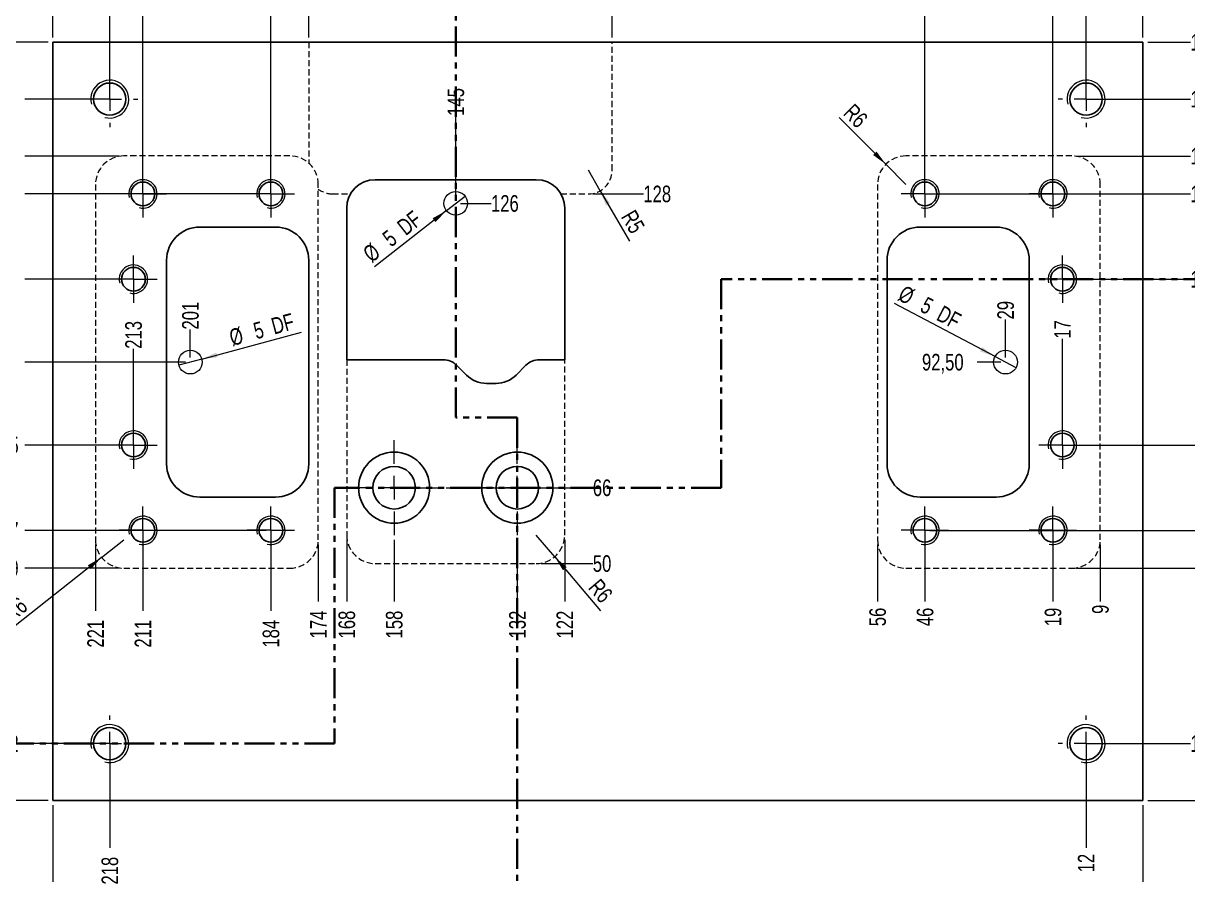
# Model space of a CAD drawing. Header units: millimetres. Extents: x 15 to 589, y 5 to 415.
# Drawn here: x 210.8 to 456.5, y 96.5 to 276.1 of the extents above; entities that cross this region are included whole.
import ezdxf

# ---------------------------------------------------------------- set-up
doc = ezdxf.new("R2010")
doc.units = ezdxf.units.MM
doc.linetypes.add('HIDDEN', pattern=[1.905, 1.27, -0.635])
doc.linetypes.add('PHANTOM', pattern=[12.7, 6.35, -1.27, 1.27, -1.27, 1.27, -1.27])
doc.styles.add('SLDTEXTSTYLE0', font='TXT', dxfattribs={"width": 0.75})
doc.dimstyles.new('SLDDIMSTYLE0', dxfattribs={"dimtxt": 3.5, "dimasz": 3.302, "dimexe": 0, "dimexo": 0.0625, "dimgap": 0.875, "dimtad": 0, "dimtih": 1, "dimtoh": 1, "dimdec": 0, "dimrnd": 1e-09, "dimdsep": 46, "dimtxsty": 'SLDTEXTSTYLE0', "dimblk1": 'NONE', "dimblk2": 'NONE', "dimsah": 1, "dimcen": 0.09, "dimadec": 0, "dimazin": 2, "dimtfac": 1, "dimtdec": 0, "dimtofl": 0, "dimtmove": 0, "dimatfit": 3, "dimldrblk": 'NONE', "dimfxl": 1, "dimfrac": 2, "dimtolj": 1, "dimtzin": 12, "dimarcsym": 0})
doc.dimstyles.new('SLDDIMSTYLE1', dxfattribs={"dimtxt": 3.5, "dimasz": 3.302, "dimexe": 0, "dimexo": 0.0625, "dimgap": 0.875, "dimtad": 0, "dimtih": 1, "dimtoh": 1, "dimrnd": 1e-09, "dimzin": 12, "dimdsep": 46, "dimtxsty": 'SLDTEXTSTYLE0', "dimblk1": 'NONE', "dimblk2": 'NONE', "dimsah": 1, "dimcen": 0.09, "dimadec": 0, "dimazin": 3, "dimtfac": 1, "dimtofl": 0, "dimtmove": 0, "dimatfit": 3, "dimldrblk": 'NONE', "dimfxl": 1, "dimfrac": 2, "dimtolj": 1, "dimtzin": 12, "dimarcsym": 0})
doc.dimstyles.new('SLDDIMSTYLE2', dxfattribs={"dimtxt": 3.5, "dimasz": 3.302, "dimexe": 0, "dimexo": 0.0625, "dimgap": 0.875, "dimtad": 1, "dimrnd": 1e-09, "dimzin": 12, "dimdsep": 46, "dimtxsty": 'SLDTEXTSTYLE0', "dimblk1": 'NONE', "dimsah": 1, "dimcen": 0, "dimadec": 0, "dimazin": 3, "dimtfac": 1, "dimtmove": 0, "dimatfit": 3, "dimldrblk": 'NONE', "dimfxl": 1, "dimfrac": 2, "dimtolj": 1, "dimtzin": 12, "dimarcsym": 0})
doc.dimstyles.new('SLDDIMSTYLE3', dxfattribs={"dimtxt": 3.5, "dimasz": 3.302, "dimexe": 0, "dimexo": 0.0625, "dimgap": 0.875, "dimtad": 1, "dimrnd": 1e-09, "dimzin": 12, "dimdsep": 46, "dimtxsty": 'SLDTEXTSTYLE0', "dimsah": 1, "dimcen": 0.09, "dimadec": 0, "dimazin": 3, "dimtfac": 1, "dimtofl": 0, "dimtmove": 0, "dimatfit": 3, "dimfxl": 1, "dimfrac": 2, "dimtolj": 1, "dimtzin": 12, "dimarcsym": 0})
doc.dimstyles.new('SLDDIMSTYLE4', dxfattribs={"dimtxt": 3.5, "dimasz": 3.302, "dimexe": 0, "dimexo": 0.0625, "dimgap": 0.875, "dimtad": 1, "dimrnd": 1e-09, "dimzin": 12, "dimdsep": 46, "dimtxsty": 'SLDTEXTSTYLE0', "dimsah": 1, "dimcen": 0, "dimadec": 0, "dimazin": 3, "dimtfac": 1, "dimtofl": 0, "dimtmove": 0, "dimatfit": 3, "dimfxl": 1, "dimfrac": 2, "dimtolj": 1, "dimtzin": 12, "dimarcsym": 0})

# ---------------------------------------------------------------- blocks, each defined once
blk = doc.blocks.new('_D')
at = {"color": 7, "linetype": 'Continuous', "lineweight": 18}
for p, q in [((468.7, 115.62), (471.29, 115.62)), ((448.02, 112.13), (465.21, 112.13)), ((471.29, 108.65), (468.7, 108.65))]:
    blk.add_line(p, q, dxfattribs=at)
for centre, start, end in [((468.7, 112.13), 90, 270), ((471.29, 112.13), 270, 90)]:
    blk.add_arc(centre, 3.49, start, end, dxfattribs=at)
at = {"color": 7, "linetype": 'Continuous', "lineweight": 18, "insert": (468.7, 113.87), "char_height": 3.5, "attachment_point": 1, "style": 'SLDTEXTSTYLE0'}
blk.add_mtext('0', dxfattribs=at)
blk = doc.blocks.new('_None')
blk = doc.blocks.new('_D_1')
at = {"color": 7, "linetype": 'Continuous', "lineweight": 18}
blk.add_line((228.02, 124.13), (211.08, 124.13), dxfattribs=at)
at = {"color": 7, "linetype": 'Continuous', "lineweight": 18, "insert": (205.9, 125.87), "char_height": 3.5, "attachment_point": 1, "style": 'SLDTEXTSTYLE0'}
blk.add_mtext('12', dxfattribs=at)
blk = doc.blocks.new('_D_2')
at = {"color": 7, "linetype": 'Continuous', "lineweight": 18}
blk.add_line((436.02, 124.13), (457.02, 124.13), dxfattribs=at)
at = {"color": 7, "linetype": 'Continuous', "lineweight": 18, "insert": (457.02, 125.87), "char_height": 3.5, "attachment_point": 1, "style": 'SLDTEXTSTYLE0'}
blk.add_mtext('12', dxfattribs=at)
blk = doc.blocks.new('_D_3')
at = {"color": 7, "linetype": 'Continuous', "lineweight": 18}
blk.add_line((433.02, 161.13), (460.01, 161.13), dxfattribs=at)
at = {"color": 7, "linetype": 'Continuous', "lineweight": 18, "insert": (460.01, 162.87), "char_height": 3.5, "attachment_point": 1, "style": 'SLDTEXTSTYLE0'}
blk.add_mtext('49', dxfattribs=at)
blk = doc.blocks.new('_D_4')
at = {"color": 7, "linetype": 'Continuous', "lineweight": 18}
blk.add_line((231.02, 161.13), (211.08, 161.13), dxfattribs=at)
at = {"color": 7, "linetype": 'Continuous', "lineweight": 18, "insert": (205.9, 162.87), "char_height": 3.5, "attachment_point": 1, "style": 'SLDTEXTSTYLE0'}
blk.add_mtext('49', dxfattribs=at)
blk = doc.blocks.new('_D_5')
at = {"color": 7, "linetype": 'Continuous', "lineweight": 18}
blk.add_line((320.02, 162.13), (330.95, 162.13), dxfattribs=at)
at = {"color": 7, "linetype": 'Continuous', "lineweight": 18, "insert": (330.95, 163.87), "char_height": 3.5, "attachment_point": 1, "style": 'SLDTEXTSTYLE0'}
blk.add_mtext('50', dxfattribs=at)
blk = doc.blocks.new('_D_6')
at = {"color": 7, "linetype": 'Continuous', "lineweight": 18}
blk.add_line((262.02, 169.13), (211.08, 169.13), dxfattribs=at)
at = {"color": 7, "linetype": 'Continuous', "lineweight": 18, "insert": (205.9, 170.87), "char_height": 3.5, "attachment_point": 1, "style": 'SLDTEXTSTYLE0'}
blk.add_mtext('57', dxfattribs=at)
blk = doc.blocks.new('_D_7')
at = {"color": 7, "linetype": 'Continuous', "lineweight": 18}
blk.add_line((402.02, 169.13), (460.01, 169.13), dxfattribs=at)
at = {"color": 7, "linetype": 'Continuous', "lineweight": 18, "insert": (460.01, 170.87), "char_height": 3.5, "attachment_point": 1, "style": 'SLDTEXTSTYLE0'}
blk.add_mtext('57', dxfattribs=at)
blk = doc.blocks.new('_D_8')
at = {"color": 7, "linetype": 'Continuous', "lineweight": 18}
blk.add_line((300.02, 178.13), (330.95, 178.13), dxfattribs=at)
at = {"color": 7, "linetype": 'Continuous', "lineweight": 18, "insert": (330.95, 179.87), "char_height": 3.5, "attachment_point": 1, "style": 'SLDTEXTSTYLE0'}
blk.add_mtext('66', dxfattribs=at)
blk = doc.blocks.new('_D_9')
at = {"color": 7, "linetype": 'Continuous', "lineweight": 18}
blk.add_line((233.02, 187.13), (211.08, 187.13), dxfattribs=at)
at = {"color": 7, "linetype": 'Continuous', "lineweight": 18, "insert": (205.9, 188.87), "char_height": 3.5, "attachment_point": 1, "style": 'SLDTEXTSTYLE0'}
blk.add_mtext('75', dxfattribs=at)
blk = doc.blocks.new('_D_10')
at = {"color": 7, "linetype": 'Continuous', "lineweight": 18}
blk.add_line((431.02, 187.13), (460.01, 187.13), dxfattribs=at)
at = {"color": 7, "linetype": 'Continuous', "lineweight": 18, "insert": (460.01, 188.87), "char_height": 3.5, "attachment_point": 1, "style": 'SLDTEXTSTYLE0'}
blk.add_mtext('75', dxfattribs=at)
blk = doc.blocks.new('_D_11')
at = {"color": 7, "linetype": 'Continuous', "lineweight": 18}
blk.add_line((245.02, 204.63), (211.08, 204.63), dxfattribs=at)
at = {"color": 7, "linetype": 'Continuous', "lineweight": 18, "insert": (199.44, 206.37), "char_height": 3.5, "attachment_point": 1, "style": 'SLDTEXTSTYLE0'}
blk.add_mtext('92,50', dxfattribs=at)
blk = doc.blocks.new('_D_12')
at = {"color": 7, "linetype": 'Continuous', "lineweight": 18}
blk.add_line((417.02, 204.63), (412.04, 204.63), dxfattribs=at)
at = {"color": 7, "linetype": 'Continuous', "lineweight": 18, "insert": (400.4, 206.37), "char_height": 3.5, "attachment_point": 1, "style": 'SLDTEXTSTYLE0'}
blk.add_mtext('92,50', dxfattribs=at)
blk = doc.blocks.new('_D_13')
at = {"color": 7, "linetype": 'Continuous', "lineweight": 18}
blk.add_line((233.02, 222.13), (211.08, 222.13), dxfattribs=at)
at = {"color": 7, "linetype": 'Continuous', "lineweight": 18, "insert": (203.32, 223.87), "char_height": 3.5, "attachment_point": 1, "style": 'SLDTEXTSTYLE0'}
blk.add_mtext('110', dxfattribs=at)
blk = doc.blocks.new('_D_14')
at = {"color": 7, "linetype": 'Continuous', "lineweight": 18}
blk.add_line((431.02, 222.13), (457.02, 222.13), dxfattribs=at)
at = {"color": 7, "linetype": 'Continuous', "lineweight": 18, "insert": (457.02, 223.87), "char_height": 3.5, "attachment_point": 1, "style": 'SLDTEXTSTYLE0'}
blk.add_mtext('110', dxfattribs=at)
blk = doc.blocks.new('_D_15')
at = {"color": 7, "linetype": 'Continuous', "lineweight": 18}
blk.add_line((303.02, 238.13), (309.47, 238.13), dxfattribs=at)
at = {"color": 7, "linetype": 'Continuous', "lineweight": 18, "insert": (309.47, 239.87), "char_height": 3.5, "attachment_point": 1, "style": 'SLDTEXTSTYLE0'}
blk.add_mtext('126', dxfattribs=at)
blk = doc.blocks.new('_D_16')
at = {"color": 7, "linetype": 'Continuous', "lineweight": 18}
blk.add_line((262.02, 240.13), (211.08, 240.13), dxfattribs=at)
at = {"color": 7, "linetype": 'Continuous', "lineweight": 18, "insert": (203.32, 241.87), "char_height": 3.5, "attachment_point": 1, "style": 'SLDTEXTSTYLE0'}
blk.add_mtext('128', dxfattribs=at)
blk = doc.blocks.new('_D_17')
at = {"color": 7, "linetype": 'Continuous', "lineweight": 18}
blk.add_line((331.02, 240.13), (341.61, 240.13), dxfattribs=at)
at = {"color": 7, "linetype": 'Continuous', "lineweight": 18, "insert": (341.61, 241.87), "char_height": 3.5, "attachment_point": 1, "style": 'SLDTEXTSTYLE0'}
blk.add_mtext('128', dxfattribs=at)
blk = doc.blocks.new('_D_18')
at = {"color": 7, "linetype": 'Continuous', "lineweight": 18}
blk.add_line((402.02, 240.13), (457.02, 240.13), dxfattribs=at)
at = {"color": 7, "linetype": 'Continuous', "lineweight": 18, "insert": (457.02, 241.87), "char_height": 3.5, "attachment_point": 1, "style": 'SLDTEXTSTYLE0'}
blk.add_mtext('128', dxfattribs=at)
blk = doc.blocks.new('_D_19')
at = {"color": 7, "linetype": 'Continuous', "lineweight": 18}
blk.add_line((231.02, 248.13), (211.08, 248.13), dxfattribs=at)
at = {"color": 7, "linetype": 'Continuous', "lineweight": 18, "insert": (203.32, 249.87), "char_height": 3.5, "attachment_point": 1, "style": 'SLDTEXTSTYLE0'}
blk.add_mtext('136', dxfattribs=at)
blk = doc.blocks.new('_D_20')
at = {"color": 7, "linetype": 'Continuous', "lineweight": 18}
blk.add_line((433.02, 248.13), (457.02, 248.13), dxfattribs=at)
at = {"color": 7, "linetype": 'Continuous', "lineweight": 18, "insert": (457.02, 249.87), "char_height": 3.5, "attachment_point": 1, "style": 'SLDTEXTSTYLE0'}
blk.add_mtext('136', dxfattribs=at)
blk = doc.blocks.new('_D_21')
at = {"color": 7, "linetype": 'Continuous', "lineweight": 18}
blk.add_line((228.02, 260.13), (211.08, 260.13), dxfattribs=at)
at = {"color": 7, "linetype": 'Continuous', "lineweight": 18, "insert": (203.32, 261.87), "char_height": 3.5, "attachment_point": 1, "style": 'SLDTEXTSTYLE0'}
blk.add_mtext('148', dxfattribs=at)
blk = doc.blocks.new('_D_22')
at = {"color": 7, "linetype": 'Continuous', "lineweight": 18}
blk.add_line((436.02, 260.13), (457.02, 260.13), dxfattribs=at)
at = {"color": 7, "linetype": 'Continuous', "lineweight": 18, "insert": (457.02, 261.87), "char_height": 3.5, "attachment_point": 1, "style": 'SLDTEXTSTYLE0'}
blk.add_mtext('148', dxfattribs=at)
blk = doc.blocks.new('_D_23')
at = {"color": 7, "linetype": 'Continuous', "lineweight": 18}
blk.add_line((448.02, 272.13), (457.02, 272.13), dxfattribs=at)
at = {"color": 7, "linetype": 'Continuous', "lineweight": 18, "insert": (457.02, 273.87), "char_height": 3.5, "attachment_point": 1, "style": 'SLDTEXTSTYLE0'}
blk.add_mtext('160', dxfattribs=at)
blk = doc.blocks.new('_D_24')
at = {"color": 7, "linetype": 'Continuous', "lineweight": 18}
for p, q in [((447.02, 111.13), (447.02, 93.86)), ((443.53, 87.78), (443.53, 90.37)), ((450.51, 90.37), (450.51, 87.78))]:
    blk.add_line(p, q, dxfattribs=at)
for centre, start, end in [((447.02, 90.37), 0, 180), ((447.02, 87.78), 180, 0)]:
    blk.add_arc(centre, 3.49, start, end, dxfattribs=at)
at = {"color": 7, "linetype": 'Continuous', "lineweight": 18, "insert": (445.29, 87.78), "char_height": 3.5, "attachment_point": 1, "rotation": 90, "style": 'SLDTEXTSTYLE0'}
blk.add_mtext('0', dxfattribs=at)
blk = doc.blocks.new('_D_25')
at = {"color": 7, "linetype": 'Continuous', "lineweight": 18}
blk.add_line((438.02, 166.13), (438.02, 154.08), dxfattribs=at)
at = {"color": 7, "linetype": 'Continuous', "lineweight": 18, "insert": (436.29, 151.49), "char_height": 3.5, "attachment_point": 1, "rotation": 90, "style": 'SLDTEXTSTYLE0'}
blk.add_mtext('9', dxfattribs=at)
blk = doc.blocks.new('_D_26')
at = {"color": 7, "linetype": 'Continuous', "lineweight": 18}
blk.add_line((435.02, 261.13), (435.02, 282.13), dxfattribs=at)
at = {"color": 7, "linetype": 'Continuous', "lineweight": 18, "insert": (433.29, 282.13), "char_height": 3.5, "attachment_point": 1, "rotation": 90, "style": 'SLDTEXTSTYLE0'}
blk.add_mtext('12', dxfattribs=at)
blk = doc.blocks.new('_D_27')
at = {"color": 7, "linetype": 'Continuous', "lineweight": 18}
blk.add_line((435.02, 123.13), (435.02, 102.13), dxfattribs=at)
at = {"color": 7, "linetype": 'Continuous', "lineweight": 18, "insert": (433.29, 96.96), "char_height": 3.5, "attachment_point": 1, "rotation": 90, "style": 'SLDTEXTSTYLE0'}
blk.add_mtext('12', dxfattribs=at)
blk = doc.blocks.new('_D_28')
at = {"color": 7, "linetype": 'Continuous', "lineweight": 18}
blk.add_line((430.02, 188.13), (430.02, 209.58), dxfattribs=at)
at = {"color": 7, "linetype": 'Continuous', "lineweight": 18, "insert": (428.29, 209.58), "char_height": 3.5, "attachment_point": 1, "rotation": 90, "style": 'SLDTEXTSTYLE0'}
blk.add_mtext('17', dxfattribs=at)
blk = doc.blocks.new('_D_29')
at = {"color": 7, "linetype": 'Continuous', "lineweight": 18}
blk.add_line((428.02, 168.13), (428.02, 154.08), dxfattribs=at)
at = {"color": 7, "linetype": 'Continuous', "lineweight": 18, "insert": (426.29, 148.9), "char_height": 3.5, "attachment_point": 1, "rotation": 90, "style": 'SLDTEXTSTYLE0'}
blk.add_mtext('19', dxfattribs=at)
blk = doc.blocks.new('_D_30')
at = {"color": 7, "linetype": 'Continuous', "lineweight": 18}
blk.add_line((428.02, 241.13), (428.02, 282.13), dxfattribs=at)
at = {"color": 7, "linetype": 'Continuous', "lineweight": 18, "insert": (426.29, 282.13), "char_height": 3.5, "attachment_point": 1, "rotation": 90, "style": 'SLDTEXTSTYLE0'}
blk.add_mtext('19', dxfattribs=at)
blk = doc.blocks.new('_D_31')
at = {"color": 7, "linetype": 'Continuous', "lineweight": 18}
blk.add_line((418.02, 205.63), (418.02, 213.64), dxfattribs=at)
at = {"color": 7, "linetype": 'Continuous', "lineweight": 18, "insert": (416.29, 213.64), "char_height": 3.5, "attachment_point": 1, "rotation": 90, "style": 'SLDTEXTSTYLE0'}
blk.add_mtext('29', dxfattribs=at)
blk = doc.blocks.new('_D_32')
at = {"color": 7, "linetype": 'Continuous', "lineweight": 18}
blk.add_line((401.02, 241.13), (401.02, 282.13), dxfattribs=at)
at = {"color": 7, "linetype": 'Continuous', "lineweight": 18, "insert": (399.29, 282.13), "char_height": 3.5, "attachment_point": 1, "rotation": 90, "style": 'SLDTEXTSTYLE0'}
blk.add_mtext('46', dxfattribs=at)
blk = doc.blocks.new('_D_33')
at = {"color": 7, "linetype": 'Continuous', "lineweight": 18}
blk.add_line((401.02, 168.13), (401.02, 154.08), dxfattribs=at)
at = {"color": 7, "linetype": 'Continuous', "lineweight": 18, "insert": (399.29, 148.9), "char_height": 3.5, "attachment_point": 1, "rotation": 90, "style": 'SLDTEXTSTYLE0'}
blk.add_mtext('46', dxfattribs=at)
blk = doc.blocks.new('_D_34')
at = {"color": 7, "linetype": 'Continuous', "lineweight": 18}
blk.add_line((391.02, 166.13), (391.02, 154.08), dxfattribs=at)
at = {"color": 7, "linetype": 'Continuous', "lineweight": 18, "insert": (389.29, 148.9), "char_height": 3.5, "attachment_point": 1, "rotation": 90, "style": 'SLDTEXTSTYLE0'}
blk.add_mtext('56', dxfattribs=at)
blk = doc.blocks.new('_D_35')
at = {"color": 7, "linetype": 'Continuous', "lineweight": 18}
blk.add_line((335.02, 273.13), (335.02, 282.13), dxfattribs=at)
at = {"color": 7, "linetype": 'Continuous', "lineweight": 18, "insert": (333.29, 282.13), "char_height": 3.5, "attachment_point": 1, "rotation": 90, "style": 'SLDTEXTSTYLE0'}
blk.add_mtext('112', dxfattribs=at)
blk = doc.blocks.new('_D_36')
at = {"color": 7, "linetype": 'Continuous', "lineweight": 18}
blk.add_line((325.02, 167.13), (325.02, 154.08), dxfattribs=at)
at = {"color": 7, "linetype": 'Continuous', "lineweight": 18, "insert": (323.29, 146.32), "char_height": 3.5, "attachment_point": 1, "rotation": 90, "style": 'SLDTEXTSTYLE0'}
blk.add_mtext('122', dxfattribs=at)
blk = doc.blocks.new('_D_37')
at = {"color": 7, "linetype": 'Continuous', "lineweight": 18}
blk.add_line((315.02, 167.13), (315.02, 154.08), dxfattribs=at)
at = {"color": 7, "linetype": 'Continuous', "lineweight": 18, "insert": (313.29, 146.32), "char_height": 3.5, "attachment_point": 1, "rotation": 90, "style": 'SLDTEXTSTYLE0'}
blk.add_mtext('132', dxfattribs=at)
blk = doc.blocks.new('_D_38')
at = {"color": 7, "linetype": 'Continuous', "lineweight": 18}
blk.add_line((302.02, 239.13), (302.02, 256.61), dxfattribs=at)
at = {"color": 7, "linetype": 'Continuous', "lineweight": 18, "insert": (300.29, 256.61), "char_height": 3.5, "attachment_point": 1, "rotation": 90, "style": 'SLDTEXTSTYLE0'}
blk.add_mtext('145', dxfattribs=at)
blk = doc.blocks.new('_D_39')
at = {"color": 7, "linetype": 'Continuous', "lineweight": 18}
blk.add_line((289.02, 167.13), (289.02, 154.08), dxfattribs=at)
at = {"color": 7, "linetype": 'Continuous', "lineweight": 18, "insert": (287.29, 146.32), "char_height": 3.5, "attachment_point": 1, "rotation": 90, "style": 'SLDTEXTSTYLE0'}
blk.add_mtext('158', dxfattribs=at)
blk = doc.blocks.new('_D_40')
at = {"color": 7, "linetype": 'Continuous', "lineweight": 18}
blk.add_line((279.02, 167.13), (279.02, 154.08), dxfattribs=at)
at = {"color": 7, "linetype": 'Continuous', "lineweight": 18, "insert": (277.29, 146.32), "char_height": 3.5, "attachment_point": 1, "rotation": 90, "style": 'SLDTEXTSTYLE0'}
blk.add_mtext('168', dxfattribs=at)
blk = doc.blocks.new('_D_41')
at = {"color": 7, "linetype": 'Continuous', "lineweight": 18}
blk.add_line((273.02, 166.13), (273.02, 154.08), dxfattribs=at)
at = {"color": 7, "linetype": 'Continuous', "lineweight": 18, "insert": (271.29, 146.32), "char_height": 3.5, "attachment_point": 1, "rotation": 90, "style": 'SLDTEXTSTYLE0'}
blk.add_mtext('174', dxfattribs=at)
blk = doc.blocks.new('_D_42')
at = {"color": 7, "linetype": 'Continuous', "lineweight": 18}
blk.add_line((271.02, 273.13), (271.02, 282.13), dxfattribs=at)
at = {"color": 7, "linetype": 'Continuous', "lineweight": 18, "insert": (269.29, 282.13), "char_height": 3.5, "attachment_point": 1, "rotation": 90, "style": 'SLDTEXTSTYLE0'}
blk.add_mtext('176', dxfattribs=at)
blk = doc.blocks.new('_D_43')
at = {"color": 7, "linetype": 'Continuous', "lineweight": 18}
blk.add_line((263.02, 241.13), (263.02, 282.13), dxfattribs=at)
at = {"color": 7, "linetype": 'Continuous', "lineweight": 18, "insert": (261.29, 282.13), "char_height": 3.5, "attachment_point": 1, "rotation": 90, "style": 'SLDTEXTSTYLE0'}
blk.add_mtext('184', dxfattribs=at)
blk = doc.blocks.new('_D_44')
at = {"color": 7, "linetype": 'Continuous', "lineweight": 18}
blk.add_line((263.02, 168.13), (263.02, 152.14), dxfattribs=at)
at = {"color": 7, "linetype": 'Continuous', "lineweight": 18, "insert": (261.29, 144.38), "char_height": 3.5, "attachment_point": 1, "rotation": 90, "style": 'SLDTEXTSTYLE0'}
blk.add_mtext('184', dxfattribs=at)
blk = doc.blocks.new('_D_45')
at = {"color": 7, "linetype": 'Continuous', "lineweight": 18}
blk.add_line((246.02, 205.63), (246.02, 211.51), dxfattribs=at)
at = {"color": 7, "linetype": 'Continuous', "lineweight": 18, "insert": (244.29, 211.51), "char_height": 3.5, "attachment_point": 1, "rotation": 90, "style": 'SLDTEXTSTYLE0'}
blk.add_mtext('201', dxfattribs=at)
blk = doc.blocks.new('_D_46')
at = {"color": 7, "linetype": 'Continuous', "lineweight": 18}
blk.add_line((236.02, 241.13), (236.02, 282.13), dxfattribs=at)
at = {"color": 7, "linetype": 'Continuous', "lineweight": 18, "insert": (234.29, 282.13), "char_height": 3.5, "attachment_point": 1, "rotation": 90, "style": 'SLDTEXTSTYLE0'}
blk.add_mtext('211', dxfattribs=at)
blk = doc.blocks.new('_D_47')
at = {"color": 7, "linetype": 'Continuous', "lineweight": 18}
blk.add_line((236.02, 168.13), (236.02, 152.14), dxfattribs=at)
at = {"color": 7, "linetype": 'Continuous', "lineweight": 18, "insert": (234.29, 144.38), "char_height": 3.5, "attachment_point": 1, "rotation": 90, "style": 'SLDTEXTSTYLE0'}
blk.add_mtext('211', dxfattribs=at)
blk = doc.blocks.new('_D_48')
at = {"color": 7, "linetype": 'Continuous', "lineweight": 18}
blk.add_line((234.02, 188.13), (234.02, 207.45), dxfattribs=at)
at = {"color": 7, "linetype": 'Continuous', "lineweight": 18, "insert": (232.29, 207.45), "char_height": 3.5, "attachment_point": 1, "rotation": 90, "style": 'SLDTEXTSTYLE0'}
blk.add_mtext('213', dxfattribs=at)
blk = doc.blocks.new('_D_49')
at = {"color": 7, "linetype": 'Continuous', "lineweight": 18}
blk.add_line((229.02, 261.13), (229.02, 282.13), dxfattribs=at)
at = {"color": 7, "linetype": 'Continuous', "lineweight": 18, "insert": (227.29, 282.13), "char_height": 3.5, "attachment_point": 1, "rotation": 90, "style": 'SLDTEXTSTYLE0'}
blk.add_mtext('218', dxfattribs=at)
blk = doc.blocks.new('_D_50')
at = {"color": 7, "linetype": 'Continuous', "lineweight": 18}
blk.add_line((229.02, 123.13), (229.02, 102.13), dxfattribs=at)
at = {"color": 7, "linetype": 'Continuous', "lineweight": 18, "insert": (227.29, 94.38), "char_height": 3.5, "attachment_point": 1, "rotation": 90, "style": 'SLDTEXTSTYLE0'}
blk.add_mtext('218', dxfattribs=at)
blk = doc.blocks.new('_D_51')
at = {"color": 7, "linetype": 'Continuous', "lineweight": 18}
blk.add_line((226.02, 166.13), (226.02, 152.14), dxfattribs=at)
at = {"color": 7, "linetype": 'Continuous', "lineweight": 18, "insert": (224.29, 144.38), "char_height": 3.5, "attachment_point": 1, "rotation": 90, "style": 'SLDTEXTSTYLE0'}
blk.add_mtext('221', dxfattribs=at)
blk = doc.blocks.new('_D_52')
at = {"color": 7, "linetype": 'Continuous', "lineweight": 18}
blk.add_line((217.02, 111.13), (217.02, 93.86), dxfattribs=at)
at = {"color": 7, "linetype": 'Continuous', "lineweight": 18, "insert": (215.29, 86.1), "char_height": 3.5, "attachment_point": 1, "rotation": 90, "style": 'SLDTEXTSTYLE0'}
blk.add_mtext('230', dxfattribs=at)
blk = doc.blocks.new('_D_53')
at = {"color": 7, "linetype": 'Continuous', "lineweight": 18}
for q in [(269.49, 210.92), (243.61, 203.99)]:
    blk.add_line((248.44, 205.28), q, dxfattribs=at)
blk.add_solid([(248.44, 205.28), (251.76, 205.65), (251.49, 206.63)], dxfattribs=at)
at = {"color": 7, "linetype": 'Continuous', "lineweight": 18, "char_height": 3.5, "attachment_point": 1, "rotation": 15, "style": 'SLDTEXTSTYLE0'}
for s, insert in [('DF', (262.8, 213.82)), ('%%c', (253.95, 211.39)), ('5', (259.04, 212.81))]:
    blk.add_mtext(s, dxfattribs=dict(at, insert=insert))
blk = doc.blocks.new('_D_54')
at = {"color": 7, "linetype": 'Continuous', "lineweight": 18}
for q in [(303.99, 239.67), (284.86, 224.75)]:
    blk.add_line((300.05, 236.6), q, dxfattribs=at)
blk.add_solid([(300.05, 236.6), (297.13, 234.97), (297.76, 234.17)], dxfattribs=at)
at = {"color": 7, "linetype": 'Continuous', "lineweight": 18, "char_height": 3.5, "attachment_point": 1, "rotation": 37.9572, "style": 'SLDTEXTSTYLE0'}
for s, insert in [('DF', (289.32, 233.95)), ('5', (286.24, 231.55)), ('%%c', (282.11, 228.26))]:
    blk.add_mtext(s, dxfattribs=dict(at, insert=insert))
blk = doc.blocks.new('_D_55')
at = {"color": 7, "linetype": 'Continuous', "lineweight": 18}
for q in [(394.62, 217.03), (420.23, 203.47)]:
    blk.add_line((415.81, 205.8), q, dxfattribs=at)
blk.add_solid([(415.81, 205.8), (413.13, 207.8), (412.66, 206.9)], dxfattribs=at)
at = {"color": 7, "linetype": 'Continuous', "lineweight": 18, "char_height": 3.5, "attachment_point": 1, "rotation": 332.0989, "style": 'SLDTEXTSTYLE0'}
for s, insert in [('%%c', (396.72, 220.99)), ('5', (401.41, 218.56)), ('DF', (404.85, 216.74))]:
    blk.add_mtext(s, dxfattribs=dict(at, insert=insert))
blk = doc.blocks.new('_D_56')
at = {"color": 7, "linetype": 'Continuous', "lineweight": 18}
for p, q in [((217.02, 273.13), (217.02, 301.13)), ((447.02, 300.13), (217.02, 300.13)), ((447.02, 273.13), (447.02, 301.13))]:
    blk.add_line(p, q, dxfattribs=at)
for points in [[(217.02, 300.13), (220.32, 299.63), (220.32, 300.64)], [(447.02, 300.13), (443.72, 300.64), (443.72, 299.63)]]:
    blk.add_solid(points, dxfattribs=at)
at = {"color": 7, "linetype": 'Continuous', "lineweight": 18, "insert": (336.69, 304.65), "char_height": 3.5, "attachment_point": 1, "style": 'SLDTEXTSTYLE0'}
blk.add_mtext('230', dxfattribs=at)
blk = doc.blocks.new('_D_57')
at = {"color": 7, "linetype": 'Continuous', "lineweight": 18}
for p, q in [((216.02, 272.13), (176.02, 272.13)), ((177.02, 272.13), (177.02, 112.13)), ((216.02, 112.13), (176.02, 112.13))]:
    blk.add_line(p, q, dxfattribs=at)
for points in [[(177.02, 272.13), (176.51, 268.83), (177.53, 268.83)], [(177.02, 112.13), (177.53, 115.44), (176.51, 115.44)]]:
    blk.add_solid(points, dxfattribs=at)
at = {"color": 7, "linetype": 'Continuous', "lineweight": 18, "insert": (172.51, 190.64), "char_height": 3.5, "attachment_point": 1, "rotation": 90, "style": 'SLDTEXTSTYLE0'}
blk.add_mtext('160', dxfattribs=at)
blk = doc.blocks.new('_D_58')
at = {"color": 7, "linetype": 'Continuous', "lineweight": 18}
for q in [(319.02, 168.13), (332.57, 152.17)]:
    blk.add_line((322.9, 163.56), q, dxfattribs=at)
blk.add_solid([(322.9, 163.56), (324.65, 160.71), (325.43, 161.37)], dxfattribs=at)
at = {"color": 7, "linetype": 'Continuous', "lineweight": 18, "insert": (332.48, 159.2), "char_height": 3.5, "attachment_point": 1, "rotation": 310.3112, "style": 'SLDTEXTSTYLE0'}
blk.add_mtext('R6', dxfattribs=at)
blk = doc.blocks.new('_D_59')
at = {"color": 7, "linetype": 'Continuous', "lineweight": 18}
for q in [(382.9, 256.26), (397.02, 242.13)]:
    blk.add_line((392.78, 246.38), q, dxfattribs=at)
blk.add_solid([(392.78, 246.38), (390.8, 249.07), (390.08, 248.35)], dxfattribs=at)
at = {"color": 7, "linetype": 'Continuous', "lineweight": 18, "insert": (386.06, 259.43), "char_height": 3.5, "attachment_point": 1, "rotation": 315, "style": 'SLDTEXTSTYLE0'}
blk.add_mtext('R6', dxfattribs=at)
blk = doc.blocks.new('_D_60')
at = {"color": 7, "linetype": 'Continuous', "lineweight": 18}
for q in [(330.02, 245.13), (338.67, 230.15)]:
    blk.add_line((332.52, 240.8), q, dxfattribs=at)
blk.add_solid([(332.52, 240.8), (333.73, 237.69), (334.61, 238.2)], dxfattribs=at)
at = {"color": 7, "linetype": 'Continuous', "lineweight": 18, "insert": (339.83, 237.08), "char_height": 3.5, "attachment_point": 1, "rotation": 300, "style": 'SLDTEXTSTYLE0'}
blk.add_mtext('R5', dxfattribs=at)
blk = doc.blocks.new('_D_61')
at = {"color": 7, "linetype": 'Continuous', "lineweight": 18}
for q in [(232.02, 167.13), (209.06, 148.98)]:
    blk.add_line((227.31, 163.41), q, dxfattribs=at)
blk.add_solid([(227.31, 163.41), (224.41, 161.76), (225.04, 160.97)], dxfattribs=at)
at = {"color": 7, "linetype": 'Continuous', "lineweight": 18, "insert": (206.27, 152.51), "char_height": 3.5, "attachment_point": 1, "rotation": 38.3375, "style": 'SLDTEXTSTYLE0'}
blk.add_mtext('R6', dxfattribs=at)
blk = doc.blocks.new('SW_CENTERMARKSYMBOL_0')
at = {"color": 0, "linetype": 'Continuous', "lineweight": 0}
for p, q in [((0, 5), (0, 10)), ((0, 0), (0, 2.5)), ((-5, 0), (-10, 0)), ((0, 0), (-2.5, 0)), ((0, 0), (0, -2.5)), ((0, 0), (2.5, 0)), ((5, 0), (10, 0)), ((0, -5), (0, -10))]:
    blk.add_line(p, q, dxfattribs=at)
blk = doc.blocks.new('SW_CENTERMARKSYMBOL_1')
at = {"color": 0, "linetype": 'Continuous', "lineweight": 0}
for p, q in [((0, 5), (0, 10)), ((0, 0), (0, 2.5)), ((-5, 0), (-10, 0)), ((0, 0), (-2.5, 0)), ((0, 0), (0, -2.5)), ((0, 0), (2.5, 0)), ((5, 0), (10, 0)), ((0, -5), (0, -10))]:
    blk.add_line(p, q, dxfattribs=at)
blk = doc.blocks.new('SW_CENTERMARKSYMBOL_2')
at = {"color": 0, "linetype": 'Continuous', "lineweight": 0}
for p, q in [((0, 5), (0, 5.9)), ((0, 0), (0, 2.5)), ((-5, 0), (-5.9, 0)), ((0, 0), (-2.5, 0)), ((0, 0), (0, -2.5)), ((0, 0), (2.5, 0)), ((5, 0), (5.9, 0)), ((0, -5), (0, -5.9))]:
    blk.add_line(p, q, dxfattribs=at)
blk = doc.blocks.new('SW_CENTERMARKSYMBOL_3')
at = {"color": 0, "linetype": 'Continuous', "lineweight": 0}
for p, q in [((0, 5), (0, 5.9)), ((0, 0), (0, 2.5)), ((-5, 0), (-5.9, 0)), ((0, 0), (-2.5, 0)), ((0, 0), (0, -2.5)), ((0, 0), (2.5, 0)), ((5, 0), (5.9, 0)), ((0, -5), (0, -5.9))]:
    blk.add_line(p, q, dxfattribs=at)
blk = doc.blocks.new('SW_CENTERMARKSYMBOL_4')
at = {"color": 0, "linetype": 'Continuous', "lineweight": 0}
for p, q in [((0, 5), (0, 5.9)), ((0, 0), (0, 2.5)), ((-5, 0), (-5.9, 0)), ((0, 0), (-2.5, 0)), ((0, 0), (0, -2.5)), ((0, 0), (2.5, 0)), ((5, 0), (5.9, 0)), ((0, -5), (0, -5.9))]:
    blk.add_line(p, q, dxfattribs=at)
blk = doc.blocks.new('SW_CENTERMARKSYMBOL_5')
at = {"color": 0, "linetype": 'Continuous', "lineweight": 0}
for p, q in [((0, 5), (0, 5.9)), ((0, 0), (0, 2.5)), ((-5, 0), (-5.9, 0)), ((0, 0), (-2.5, 0)), ((0, 0), (0, -2.5)), ((0, 0), (2.5, 0)), ((5, 0), (5.9, 0)), ((0, -5), (0, -5.9))]:
    blk.add_line(p, q, dxfattribs=at)
blk = doc.blocks.new('SW_CENTERMARKSYMBOL_6')
at = {"color": 0, "linetype": 'Continuous', "lineweight": 0}
for p, q in [((0, 2.5), (0, 5)), ((0, 0), (0, 2.5)), ((-2.5, 0), (-5, 0)), ((0, 0), (-2.5, 0)), ((0, 0), (0, -2.5)), ((0, 0), (2.5, 0)), ((2.5, 0), (5, 0)), ((0, -2.5), (0, -5))]:
    blk.add_line(p, q, dxfattribs=at)
blk = doc.blocks.new('SW_CENTERMARKSYMBOL_7')
at = {"color": 0, "linetype": 'Continuous', "lineweight": 0}
for p, q in [((0, 2.5), (0, 5)), ((0, 0), (0, 2.5)), ((-2.5, 0), (-5, 0)), ((0, 0), (-2.5, 0)), ((0, 0), (0, -2.5)), ((0, 0), (2.5, 0)), ((2.5, 0), (5, 0)), ((0, -2.5), (0, -5))]:
    blk.add_line(p, q, dxfattribs=at)
blk = doc.blocks.new('SW_CENTERMARKSYMBOL_8')
at = {"color": 0, "linetype": 'Continuous', "lineweight": 0}
for p, q in [((0, 2.5), (0, 5)), ((0, 0), (0, 2.5)), ((-2.5, 0), (-5, 0)), ((0, 0), (-2.5, 0)), ((0, 0), (0, -2.5)), ((0, 0), (2.5, 0)), ((2.5, 0), (5, 0)), ((0, -2.5), (0, -5))]:
    blk.add_line(p, q, dxfattribs=at)
blk = doc.blocks.new('SW_CENTERMARKSYMBOL_9')
at = {"color": 0, "linetype": 'Continuous', "lineweight": 0}
for p, q in [((0, 2.5), (0, 5)), ((0, 0), (0, 2.5)), ((-2.5, 0), (-5, 0)), ((0, 0), (-2.5, 0)), ((0, 0), (0, -2.5)), ((0, 0), (2.5, 0)), ((2.5, 0), (5, 0)), ((0, -2.5), (0, -5))]:
    blk.add_line(p, q, dxfattribs=at)
blk = doc.blocks.new('SW_CENTERMARKSYMBOL_10')
at = {"color": 0, "linetype": 'Continuous', "lineweight": 0}
for p, q in [((0, 2.5), (0, 5)), ((0, 0), (0, 2.5)), ((-2.5, 0), (-5, 0)), ((0, 0), (-2.5, 0)), ((0, 0), (0, -2.5)), ((0, 0), (2.5, 0)), ((2.5, 0), (5, 0)), ((0, -2.5), (0, -5))]:
    blk.add_line(p, q, dxfattribs=at)
blk = doc.blocks.new('SW_CENTERMARKSYMBOL_11')
at = {"color": 0, "linetype": 'Continuous', "lineweight": 0}
for p, q in [((0, 2.5), (0, 5)), ((0, 0), (0, 2.5)), ((-2.5, 0), (-5, 0)), ((0, 0), (-2.5, 0)), ((0, 0), (0, -2.5)), ((0, 0), (2.5, 0)), ((2.5, 0), (5, 0)), ((0, -2.5), (0, -5))]:
    blk.add_line(p, q, dxfattribs=at)
blk = doc.blocks.new('SW_CENTERMARKSYMBOL_12')
at = {"color": 0, "linetype": 'Continuous', "lineweight": 0}
for p, q in [((0, 2.5), (0, 5)), ((0, 0), (0, 2.5)), ((-2.5, 0), (-5, 0)), ((0, 0), (-2.5, 0)), ((0, 0), (0, -2.5)), ((0, 0), (2.5, 0)), ((2.5, 0), (5, 0)), ((0, -2.5), (0, -5))]:
    blk.add_line(p, q, dxfattribs=at)
blk = doc.blocks.new('SW_CENTERMARKSYMBOL_13')
at = {"color": 0, "linetype": 'Continuous', "lineweight": 0}
for p, q in [((0, 2.5), (0, 5)), ((0, 0), (0, 2.5)), ((-2.5, 0), (-5, 0)), ((0, 0), (-2.5, 0)), ((0, 0), (0, -2.5)), ((0, 0), (2.5, 0)), ((2.5, 0), (5, 0)), ((0, -2.5), (0, -5))]:
    blk.add_line(p, q, dxfattribs=at)
blk = doc.blocks.new('SW_CENTERMARKSYMBOL_14')
at = {"color": 0, "linetype": 'Continuous', "lineweight": 0}
for p, q in [((0, 2.5), (0, 5)), ((0, 0), (0, 2.5)), ((-2.5, 0), (-5, 0)), ((0, 0), (-2.5, 0)), ((0, 0), (0, -2.5)), ((0, 0), (2.5, 0)), ((2.5, 0), (5, 0)), ((0, -2.5), (0, -5))]:
    blk.add_line(p, q, dxfattribs=at)
blk = doc.blocks.new('SW_CENTERMARKSYMBOL_15')
at = {"color": 0, "linetype": 'Continuous', "lineweight": 0}
for p, q in [((0, 2.5), (0, 5)), ((0, 0), (0, 2.5)), ((-2.5, 0), (-5, 0)), ((0, 0), (-2.5, 0)), ((0, 0), (0, -2.5)), ((0, 0), (2.5, 0)), ((2.5, 0), (5, 0)), ((0, -2.5), (0, -5))]:
    blk.add_line(p, q, dxfattribs=at)
blk = doc.blocks.new('SW_CENTERMARKSYMBOL_16')
at = {"color": 0, "linetype": 'Continuous', "lineweight": 0}
for p, q in [((0, 2.5), (0, 5)), ((0, 0), (0, 2.5)), ((-2.5, 0), (-5, 0)), ((0, 0), (-2.5, 0)), ((0, 0), (0, -2.5)), ((0, 0), (2.5, 0)), ((2.5, 0), (5, 0)), ((0, -2.5), (0, -5))]:
    blk.add_line(p, q, dxfattribs=at)
blk = doc.blocks.new('SW_CENTERMARKSYMBOL_17')
at = {"color": 0, "linetype": 'Continuous', "lineweight": 0}
for p, q in [((0, 2.5), (0, 5)), ((0, 0), (0, 2.5)), ((-2.5, 0), (-5, 0)), ((0, 0), (-2.5, 0)), ((0, 0), (0, -2.5)), ((0, 0), (2.5, 0)), ((2.5, 0), (5, 0)), ((0, -2.5), (0, -5))]:
    blk.add_line(p, q, dxfattribs=at)

msp = doc.modelspace()

# ---------------------------------------------------------------- linework, layer by layer
at = {"color": 7, "linetype": 'PHANTOM', "lineweight": 35}
for p, q in [((302.021, 192.922), (302.021, 291.335)), ((474.621, 222.135), (358.016, 222.135)), ((358.016, 222.135), (358.016, 178.135)), ((315.021, 192.922), (302.021, 192.922)), ((315.021, 192.922), (315.021, 92.935)), ((358.016, 178.135), (276.478, 178.135)), ((276.478, 178.135), (276.478, 124.135)), ((276.478, 124.135), (189.421, 124.135))]:
    msp.add_line(p, q, dxfattribs=at)
at = {"color": 7, "linetype": 'Continuous', "lineweight": 25}
for p, q in [((217.021, 272.135), (217.021, 112.135)), ((447.021, 272.135), (217.021, 272.135)), ((447.021, 112.135), (447.021, 272.135)), ((285.021, 243.135), (319.021, 243.135)), ((279.021, 205.135), (279.021, 237.135)), ((325.021, 237.135), (325.021, 205.135)), ((248.021, 233.135), (264.021, 233.135)), ((400.021, 233.135), (416.021, 233.135)), ((241.021, 183.135), (241.021, 226.135)), ((271.021, 226.135), (271.021, 183.135)), ((393.021, 183.135), (393.021, 226.135)), ((423.021, 226.135), (423.021, 183.135)), ((299.379, 205.135), (279.021, 205.135)), ((304.278, 201.892), (302.207, 203.963)), ((316.835, 203.963), (314.764, 201.892)), ((325.021, 205.135), (319.663, 205.135)), ((310.521, 200.135), (308.521, 200.135)), ((264.021, 176.135), (248.021, 176.135)), ((416.021, 176.135), (400.021, 176.135)), ((217.021, 112.135), (447.021, 112.135))]:
    msp.add_line(p, q, dxfattribs=at)
at = {"color": 7, "linetype": 'HIDDEN', "lineweight": 18}
for p, q in [((271.021, 272.135), (271.021, 246.607)), ((335.021, 245.135), (335.021, 272.135)), ((267.021, 248.135), (232.021, 248.135)), ((432.021, 248.135), (397.021, 248.135)), ((226.021, 242.135), (226.021, 167.135)), ((273.021, 167.135), (273.021, 242.135)), ((391.021, 242.135), (391.021, 167.135)), ((438.021, 167.135), (438.021, 242.135)), ((276.021, 240.135), (279.825, 240.135)), ((324.217, 240.135), (330.021, 240.135)), ((279.021, 205.135), (279.021, 168.135)), ((325.021, 168.135), (325.021, 205.135)), ((232.021, 161.135), (267.021, 161.135)), ((285.021, 162.135), (319.021, 162.135)), ((397.021, 161.135), (432.021, 161.135))]:
    msp.add_line(p, q, dxfattribs=at)
at = {"color": 7, "linetype": 'Continuous', "lineweight": 25}
for centre, radius in [((229.021, 260.135), 3.4), ((435.021, 260.135), 3.4), ((236.021, 240.135), 2.5), ((263.021, 240.135), 2.5), ((401.021, 240.135), 2.5), ((428.021, 240.135), 2.5), ((234.021, 222.135), 2.5), ((430.021, 222.135), 2.5), ((234.021, 187.135), 2.5), ((430.021, 187.135), 2.5), ((289.021, 178.135), 7.5), ((315.021, 178.135), 7.5), ((289.021, 178.135), 4.5), ((315.021, 178.135), 4.5), ((236.021, 169.135), 2.5), ((263.021, 169.135), 2.5), ((401.021, 169.135), 2.5), ((428.021, 169.135), 2.5), ((229.021, 124.135), 3.4), ((435.021, 124.135), 3.4)]:
    msp.add_circle(centre, radius, dxfattribs=at)
at = {"color": 7, "linetype": 'Continuous', "lineweight": 18}
for centre in [(302.021, 238.135), (246.021, 204.635), (418.021, 204.635)]:
    msp.add_circle(centre, 2.5, dxfattribs=at)
for centre, radius in [((229.021, 260.135), 4), ((435.021, 260.135), 4), ((236.021, 240.135), 3), ((263.021, 240.135), 3), ((401.021, 240.135), 3), ((428.021, 240.135), 3), ((234.021, 222.135), 3), ((430.021, 222.135), 3), ((234.021, 187.135), 3), ((430.021, 187.135), 3), ((236.021, 169.135), 3), ((263.021, 169.135), 3), ((401.021, 169.135), 3), ((428.021, 169.135), 3), ((229.021, 124.135), 4), ((435.021, 124.135), 4)]:
    msp.add_arc(centre, radius, 255, 195, dxfattribs=at)
at = {"color": 7, "linetype": 'HIDDEN', "lineweight": 18}
for centre, radius, start, end in [((232.021, 242.135), 6, 90, 180), ((267.021, 242.135), 6, 0, 90), ((397.021, 242.135), 6, 90, 180), ((432.021, 242.135), 6, 0, 90), ((330.021, 245.135), 5, 270, 0), ((276.021, 245.135), 5, 233.1301, 270), ((232.021, 167.135), 6, 180, 270), ((267.021, 167.135), 6, 270, 0), ((285.021, 168.135), 6, 180, 270), ((319.021, 168.135), 6, 270, 0), ((397.021, 167.135), 6, 180, 270), ((432.021, 167.135), 6, 270, 0)]:
    msp.add_arc(centre, radius, start, end, dxfattribs=at)
at = {"color": 7, "linetype": 'Continuous', "lineweight": 25}
for centre, radius, start, end in [((285.021, 237.135), 6, 90, 180), ((319.021, 237.135), 6, 0, 90), ((248.021, 226.135), 7, 90, 180), ((264.021, 226.135), 7, 0, 90), ((400.021, 226.135), 7, 90, 180), ((416.021, 226.135), 7, 0, 90), ((299.379, 201.135), 4, 45, 90), ((319.663, 201.135), 4, 90, 135), ((308.521, 206.135), 6, 225, 270), ((310.521, 206.135), 6, 270, 315), ((248.021, 183.135), 7, 180, 270), ((264.021, 183.135), 7, 270, 0), ((400.021, 183.135), 7, 180, 270), ((416.021, 183.135), 7, 270, 0)]:
    msp.add_arc(centre, radius, start, end, dxfattribs=at)

# ---------------------------------------------------------------- block references
at = {"color": 7, "linetype": 'Continuous', "lineweight": 0}
for name, p in [('SW_CENTERMARKSYMBOL_4', (229.021, 260.135)), ('SW_CENTERMARKSYMBOL_5', (435.021, 260.135)), ('SW_CENTERMARKSYMBOL_17', (236.021, 240.135)), ('SW_CENTERMARKSYMBOL_16', (263.021, 240.135)), ('SW_CENTERMARKSYMBOL_11', (401.021, 240.135)), ('SW_CENTERMARKSYMBOL_10', (428.021, 240.135)), ('SW_CENTERMARKSYMBOL_15', (234.021, 222.135)), ('SW_CENTERMARKSYMBOL_9', (430.021, 222.135)), ('SW_CENTERMARKSYMBOL_14', (234.021, 187.135)), ('SW_CENTERMARKSYMBOL_8', (430.021, 187.135)), ('SW_CENTERMARKSYMBOL_1', (289.021, 178.135)), ('SW_CENTERMARKSYMBOL_0', (315.021, 178.135)), ('SW_CENTERMARKSYMBOL_13', (236.021, 169.135)), ('SW_CENTERMARKSYMBOL_12', (263.021, 169.135)), ('SW_CENTERMARKSYMBOL_7', (401.021, 169.135)), ('SW_CENTERMARKSYMBOL_6', (428.021, 169.135)), ('SW_CENTERMARKSYMBOL_3', (229.021, 124.135)), ('SW_CENTERMARKSYMBOL_2', (435.021, 124.135))]:
    msp.add_blockref(name, p, dxfattribs=at)

# ---------------------------------------------------------------- dimensions: what is measured, and where the dimension line sits
at = {"color": 7, "linetype": 'Continuous', "lineweight": 18}
dim = msp.add_linear_dim(base=(217.021, 300.135), p1=(447.021, 272.135), p2=(217.021, 272.135), dimstyle='SLDDIMSTYLE3', dxfattribs=at)
dim.commit()
dim.dimension.update_dxf_attribs({"geometry": '_D_56', "text_midpoint": (340.572, 300.135), "dimtype": 160})
for feature_location, offset, dtype, origin, dimstyle, picture, middle in [((229.021, 260.135), (0, 22), 1, (447.021, 112.135), 'SLDDIMSTYLE1', '_D_49', (229.021, 286.014)), ((236.021, 240.135), (0, 42), 1, (447.021, 112.135), 'SLDDIMSTYLE1', '_D_46', (236.021, 286.014)), ((263.021, 240.135), (0, 42), 1, (447.021, 112.135), 'SLDDIMSTYLE1', '_D_43', (263.021, 286.014)), ((271.021, 272.135), (0, 10), 1, (447.021, 112.135), 'SLDDIMSTYLE1', '_D_42', (271.021, 286.014)), ((335.021, 272.135), (0, 10), 1, (447.021, 112.135), 'SLDDIMSTYLE1', '_D_35', (335.021, 286.014)), ((401.021, 240.135), (0, 42), 1, (447.021, 112.135), 'SLDDIMSTYLE1', '_D_32', (401.021, 284.721)), ((428.021, 240.135), (0, 42), 1, (447.021, 112.135), 'SLDDIMSTYLE1', '_D_30', (428.021, 284.721)), ((435.021, 260.135), (0, 22), 1, (447.021, 112.135), 'SLDDIMSTYLE1', '_D_26', (435.021, 284.721)), ((447.021, 272.135), (10, 0), 0, (447.021, 112.135), 'SLDDIMSTYLE1', '_D_23', (460.9, 272.135)), ((302.021, 238.135), (0, 18.471), 1, (447.021, 112.135), 'SLDDIMSTYLE1', '_D_38', (302.021, 260.486)), ((229.021, 260.135), (-17.945, 0), 0, (447.021, 112.135), 'SLDDIMSTYLE1', '_D_21', (207.197, 260.135)), ((435.021, 260.135), (22, 0), 0, (447.021, 112.135), 'SLDDIMSTYLE1', '_D_22', (460.9, 260.135)), ((232.021, 248.135), (-20.945, 0), 0, (447.021, 112.135), 'SLDDIMSTYLE1', '_D_19', (207.197, 248.135)), ((432.021, 248.135), (25, 0), 0, (447.021, 112.135), 'SLDDIMSTYLE1', '_D_20', (460.9, 248.135)), ((263.021, 240.135), (-51.945, 0), 0, (447.021, 112.135), 'SLDDIMSTYLE1', '_D_16', (207.197, 240.135)), ((330.021, 240.135), (11.589, 0), 0, (447.021, 112.135), 'SLDDIMSTYLE1', '_D_17', (345.49, 240.135)), ((401.021, 240.135), (56, 0), 0, (447.021, 112.135), 'SLDDIMSTYLE1', '_D_18', (460.9, 240.135)), ((302.021, 238.135), (7.453, 0), 0, (447.021, 112.135), 'SLDDIMSTYLE1', '_D_15', (313.353, 238.135)), ((234.021, 222.135), (-22.945, 0), 0, (447.021, 112.135), 'SLDDIMSTYLE1', '_D_13', (207.197, 222.135)), ((430.021, 222.135), (27, 0), 0, (447.021, 112.135), 'SLDDIMSTYLE1', '_D_14', (460.9, 222.135)), ((246.021, 204.635), (0, 6.874), 1, (447.021, 112.135), 'SLDDIMSTYLE1', '_D_45', (246.021, 215.388)), ((418.021, 204.635), (0, 9.001), 1, (447.021, 112.135), 'SLDDIMSTYLE1', '_D_31', (418.021, 216.222)), ((234.021, 187.135), (0, 20.313), 1, (447.021, 112.135), 'SLDDIMSTYLE1', '_D_48', (234.021, 211.327)), ((430.021, 187.135), (0, 22.44), 1, (447.021, 112.135), 'SLDDIMSTYLE1', '_D_28', (430.021, 212.162)), ((246.021, 204.635), (-34.945, 0), 0, (447.021, 112.135), 'SLDDIMSTYLE1', '_D_11', (205.258, 204.635)), ((418.021, 204.635), (-5.983, 0), 0, (447.021, 112.135), 'SLDDIMSTYLE1', '_D_12', (406.22, 204.635)), ((234.021, 187.135), (-22.945, 0), 0, (447.021, 112.135), 'SLDDIMSTYLE1', '_D_9', (208.49, 187.135)), ((430.021, 187.135), (29.994, 0), 0, (447.021, 112.135), 'SLDDIMSTYLE1', '_D_10', (462.601, 187.135)), ((299.021, 178.135), (31.928, 0), 0, (447.021, 112.135), 'SLDDIMSTYLE1', '_D_8', (333.535, 178.135)), ((263.021, 169.135), (-51.945, 0), 0, (447.021, 112.135), 'SLDDIMSTYLE1', '_D_6', (208.49, 169.135)), ((401.021, 169.135), (58.994, 0), 0, (447.021, 112.135), 'SLDDIMSTYLE1', '_D_7', (462.601, 169.135)), ((226.021, 167.135), (0, -14.993), 1, (447.021, 112.135), 'SLDDIMSTYLE1', '_D_51', (226.021, 148.263)), ((236.021, 169.135), (0, -16.993), 1, (447.021, 112.135), 'SLDDIMSTYLE1', '_D_47', (236.021, 148.263)), ((263.021, 169.135), (0, -16.993), 1, (447.021, 112.135), 'SLDDIMSTYLE1', '_D_44', (263.021, 148.263)), ((273.021, 167.135), (0, -13.059), 1, (447.021, 112.135), 'SLDDIMSTYLE1', '_D_41', (273.021, 150.196)), ((279.021, 168.135), (0, -14.059), 1, (447.021, 112.135), 'SLDDIMSTYLE1', '_D_40', (279.021, 150.196)), ((289.021, 168.135), (0, -14.059), 1, (447.021, 112.135), 'SLDDIMSTYLE1', '_D_39', (289.021, 150.196)), ((315.021, 168.135), (0, -14.059), 1, (447.021, 112.135), 'SLDDIMSTYLE1', '_D_37', (315.021, 150.196)), ((325.021, 168.135), (0, -14.059), 1, (447.021, 112.135), 'SLDDIMSTYLE1', '_D_36', (325.021, 150.196)), ((391.021, 167.135), (0, -13.059), 1, (447.021, 112.135), 'SLDDIMSTYLE1', '_D_34', (391.021, 151.489)), ((401.021, 169.135), (0, -15.059), 1, (447.021, 112.135), 'SLDDIMSTYLE1', '_D_33', (401.021, 151.489)), ((428.021, 169.135), (0, -15.059), 1, (447.021, 112.135), 'SLDDIMSTYLE1', '_D_29', (428.021, 151.489)), ((438.021, 167.135), (0, -13.059), 1, (447.021, 112.135), 'SLDDIMSTYLE1', '_D_25', (438.021, 152.782)), ((232.021, 161.135), (-20.945, 0), 0, (447.021, 112.135), 'SLDDIMSTYLE1', '_D_4', (208.49, 161.135)), ((319.021, 162.135), (11.928, 0), 0, (447.021, 112.135), 'SLDDIMSTYLE1', '_D_5', (333.535, 162.135)), ((432.021, 161.135), (27.994, 0), 0, (447.021, 112.135), 'SLDDIMSTYLE1', '_D_3', (462.601, 161.135)), ((229.021, 124.135), (-17.945, 0), 0, (447.021, 112.135), 'SLDDIMSTYLE1', '_D_1', (208.49, 124.135)), ((435.021, 124.135), (22, 0), 0, (447.021, 112.135), 'SLDDIMSTYLE1', '_D_2', (459.607, 124.135)), ((229.021, 124.135), (0, -22), 1, (447.021, 112.135), 'SLDDIMSTYLE1', '_D_50', (229.021, 98.256)), ((435.021, 124.135), (0, -22), 1, (447.021, 112.135), 'SLDDIMSTYLE1', '_D_27', (435.021, 99.549)), ((447.02110426, 112.134916318), (18.189235926, 0), 0, (447.02110426, 112.134916318), 'SLDDIMSTYLE0', '_D', (469.992458089, 112.134916318)), ((217.021, 112.135), (0, -18.277), 1, (447.021, 112.135), 'SLDDIMSTYLE1', '_D_52', (217.021, 89.979)), ((447.02110426, 112.134916318), (0, -18.276694716), 1, (447.02110426, 112.134916318), 'SLDDIMSTYLE0', '_D_24', (447.02110426, 89.076103699))]:
    dim = msp.add_ordinate_dim(feature_location=feature_location, offset=offset, dtype=dtype, origin=origin, dimstyle=dimstyle, dxfattribs=at)
    dim.commit()
    dim.dimension.update_dxf_attribs({"geometry": picture, "text_midpoint": middle})
dim = msp.add_linear_dim(base=(177.021, 112.135), p1=(217.021, 272.135), p2=(217.021, 112.135), angle=90, dimstyle='SLDDIMSTYLE3', dxfattribs=at)
dim.commit()
dim.dimension.update_dxf_attribs({"geometry": '_D_57', "text_midpoint": (177.021, 194.518), "dimtype": 160})
for center, mpoint, picture, middle in [((397.021, 242.135), (392.778, 246.378), '_D_59', (384.66, 254.496)), ((330.021, 245.135), (332.521, 240.805), '_D_60', (337.444, 232.278)), ((232.021, 167.135), (227.315, 163.413), '_D_61', (211.077, 150.572)), ((319.021, 168.135), (322.903, 163.56), '_D_58', (330.949, 154.076))]:
    dim = msp.add_radius_dim(center=center, mpoint=mpoint, dimstyle='SLDDIMSTYLE4', dxfattribs=at)
    dim.commit()
    dim.dimension.update_dxf_attribs({"geometry": picture, "text_midpoint": middle, "dimtype": 164})
for p1, p2, picture, middle in [((303.992, 239.673), (300.05, 236.597), '_D_54', (290.52, 229.163)), ((420.23, 203.465), (415.812, 205.805), '_D_55', (401.021, 213.636)), ((243.606, 203.988), (248.436, 205.282), '_D_53', (262.521, 209.056))]:
    dim = msp.add_diameter_dim_2p(p1=p1, p2=p2, text='<> DF', dimstyle='SLDDIMSTYLE2', dxfattribs=at)
    dim.commit()
    dim.dimension.update_dxf_attribs({"geometry": picture, "text_midpoint": middle, "dimtype": 163})

doc.saveas('drawing.dxf')
